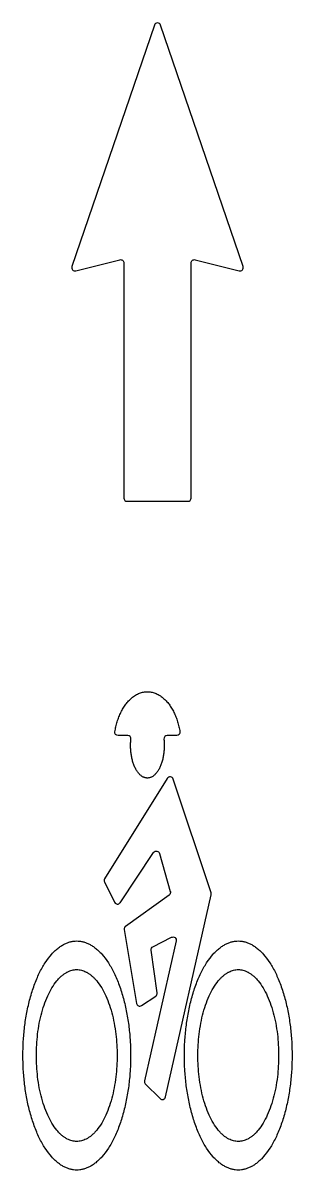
# Model space of a CAD drawing. Header units: inches. Extents: x 11.77 to 12.61, y -0.85 to 2.7.
import ezdxf

# ---------------------------------------------------------------- set-up
doc = ezdxf.new("R2010")
doc.units = ezdxf.units.IN
doc.header["$MEASUREMENT"] = 0
doc.layers.add('bike lane', color=18, linetype='Continuous', true_color=0x000000)
doc.layers.add('bike lane$white', color=18, linetype='Continuous', true_color=0x000000)

msp = doc.modelspace()

# ---------------------------------------------------------------- linework, layer by layer
at = {"layer": 'bike lane'}
for p, q in [((12.0971, 0.4958), (12.0672, 0.4958)), ((12.2488, 0.4958), (12.219, 0.4958))]:
    msp.add_line(p, q, dxfattribs=at)
for points in [[(12.2197, 0.3632), (12.0256, 0.0527)], [(12.3551, 0.0089), (12.2377, 0.3611)], [(12.0738, -0.0211), (12.1773, 0.1341)], [(12.1952, 0.1313), (12.229, 0.013)], [(12.0251, 0.0429), (12.0566, -0.02)], [(12.2252, 0.0022), (12.0902, -0.0943)], [(12.2141, -0.6218), (12.3553, 0.0035)], [(12.0861, -0.1041), (12.1242, -0.3326)], [(12.2471, -0.1393), (12.1488, -0.5717)], [(12.1749, -0.1572), (12.2329, -0.1282)], [(12.1884, -0.3), (12.1695, -0.1675)], [(12.1397, -0.3393), (12.184, -0.3097)], [(12.1515, -0.581), (12.1973, -0.6267)]]:
    msp.add_lwpolyline(points, dxfattribs=at)
at = {"layer": 'bike lane', "extrusion": (0, 0, -1)}
for centre, start, end in [((-12.0672, 0.5058), 270, 9.4504), ((-12.2488, 0.5058), 170.5496, 270), ((-12.1856, 0.1285), 33.6901, 164.0546), ((-12.2194, 0.0103), 164.0546, 234.4623), ((-12.2373, -0.1371), 63.4349, 192.8043), ((-12.1794, -0.1661), 351.8699, 63.4349)]:
    msp.add_arc(centre, 0.01, start, end, dxfattribs=at)
at = {"layer": 'bike lane'}
for centre, start, end in [((12.0971, 0.4858), 353.9152, 90), ((12.219, 0.4858), 90, 186.0848), ((12.2282, 0.3579), 18.4349, 147.9946), ((12.0341, 0.0474), 147.9946, 206.5651), ((12.3456, 0.0057), 347.2756, 18.4349), ((12.0655, -0.0155), 206.5651, 326.3099), ((12.096, -0.1024), 125.5377, 189.4623), ((12.1785, -0.3014), 303.6901, 8.1301), ((12.1341, -0.331), 189.4623, 303.6901), ((12.1586, -0.5739), 167.1957, 225), ((12.2044, -0.6196), 225, 347.2756)]:
    msp.add_arc(centre, 0.01, start, end, dxfattribs=at)
for points, weights, knots in [([(12.0574, 0.5075), (12.078, 0.6312), (12.158, 0.6312), (12.2381, 0.6312), (12.2587, 0.5075)], [0.915208013904, 0.758531758645, 1, 0.758531758645, 0.915208013904], [-0.3936484, -0.3936484, -0.3936484, -0.1778233, -0.1778233, 0.0380018, 0.0380018, 0.0380018]), ([(12.2091, 0.4848), (12.2101, 0.4748), (12.2101, 0.4646), (12.2101, 0.3642), (12.158, 0.3642), (12.106, 0.3642), (12.106, 0.4646), (12.106, 0.4748), (12.107, 0.4848)], [0.93034826041, 0.959602192116, 1, 0.707106781187, 1, 0.707106781187, 1, 0.959602192116, 0.93034826041], [-0.8138166, -0.8138166, -0.8138166, -0.7920762, -0.7920762, -0.6344531, -0.6344531, -0.4768299, -0.4768299, -0.4550895, -0.4550895, -0.4550895]), ([(12.106, -0.4937), (12.106, -0.1396), (11.9393, -0.1396), (11.7726, -0.1396), (11.7726, -0.4937), (11.7726, -0.8479), (11.9393, -0.8479), (12.106, -0.8479), (12.106, -0.4937)], [1, 0.707106781187, 1, 0.707106781187, 1, 0.707106781187, 1, 0.707106781187, 1], [0, 0, 0, 0.1963417, 0.1963417, 0.3926834, 0.3926834, 0.5890251, 0.5890251, 0.7853667, 0.7853667, 0.7853667]), ([(12.6059, -0.4937), (12.6059, -0.1396), (12.4393, -0.1396), (12.2726, -0.1396), (12.2726, -0.4937), (12.2726, -0.8479), (12.4393, -0.8479), (12.6059, -0.8479), (12.6059, -0.4937)], [1, 0.707106781187, 1, 0.707106781187, 1, 0.707106781187, 1, 0.707106781187, 1], [0, 0, 0, 0.1963417, 0.1963417, 0.3926834, 0.3926834, 0.5890251, 0.5890251, 0.7853667, 0.7853667, 0.7853667]), ([(12.0643, -0.4937), (12.0643, -0.2281), (11.9393, -0.2281), (11.8143, -0.2281), (11.8143, -0.4937), (11.8143, -0.7593), (11.9393, -0.7593), (12.0643, -0.7593), (12.0643, -0.4937)], [1, 0.707106781187, 1, 0.707106781187, 1, 0.707106781187, 1, 0.707106781187, 1], [0, 0, 0, 0.1963417, 0.1963417, 0.3926834, 0.3926834, 0.5890251, 0.5890251, 0.7853667, 0.7853667, 0.7853667]), ([(12.5643, -0.4937), (12.5643, -0.2281), (12.4393, -0.2281), (12.3143, -0.2281), (12.3143, -0.4937), (12.3143, -0.7593), (12.4393, -0.7593), (12.5643, -0.7593), (12.5643, -0.4937)], [1, 0.707106781187, 1, 0.707106781187, 1, 0.707106781187, 1, 0.707106781187, 1], [0, 0, 0, 0.1963417, 0.1963417, 0.3926834, 0.3926834, 0.5890251, 0.5890251, 0.7853667, 0.7853667, 0.7853667])]:
    msp.add_rational_spline(points, weights, degree=2, knots=knots, dxfattribs=at)
at = {"layer": 'bike lane$white'}
for points in [[(12.1798, 2.6923), (11.9244, 1.9457)], [(12.4542, 1.9457), (12.1987, 2.6923)], [(11.9363, 1.9328), (12.0727, 1.9669)], [(12.0851, 1.9572), (12.0851, 1.23)], [(12.2934, 1.23), (12.2934, 1.9572)], [(12.3059, 1.9669), (12.4423, 1.9328)], [(12.0951, 1.22), (12.1893, 1.22)], [(12.1893, 1.22), (12.2834, 1.22)]]:
    msp.add_lwpolyline(points, dxfattribs=at)
for centre, start, end in [((12.1893, 2.689), 18.8861, 161.1139), ((11.9339, 1.9425), 161.1139, 284.0362), ((12.4447, 1.9425), 255.9638, 18.8861), ((12.0951, 1.23), 180, 270), ((12.2834, 1.23), 270, 360)]:
    msp.add_arc(centre, 0.01, start, end, dxfattribs=at)
at = {"layer": 'bike lane$white', "extrusion": (0, 0, -1)}
for centre, start, end in [((-12.0751, 1.9572), 75.9638, 180), ((-12.3034, 1.9572), 0, 104.0362)]:
    msp.add_arc(centre, 0.01, start, end, dxfattribs=at)

doc.saveas('drawing.dxf')
